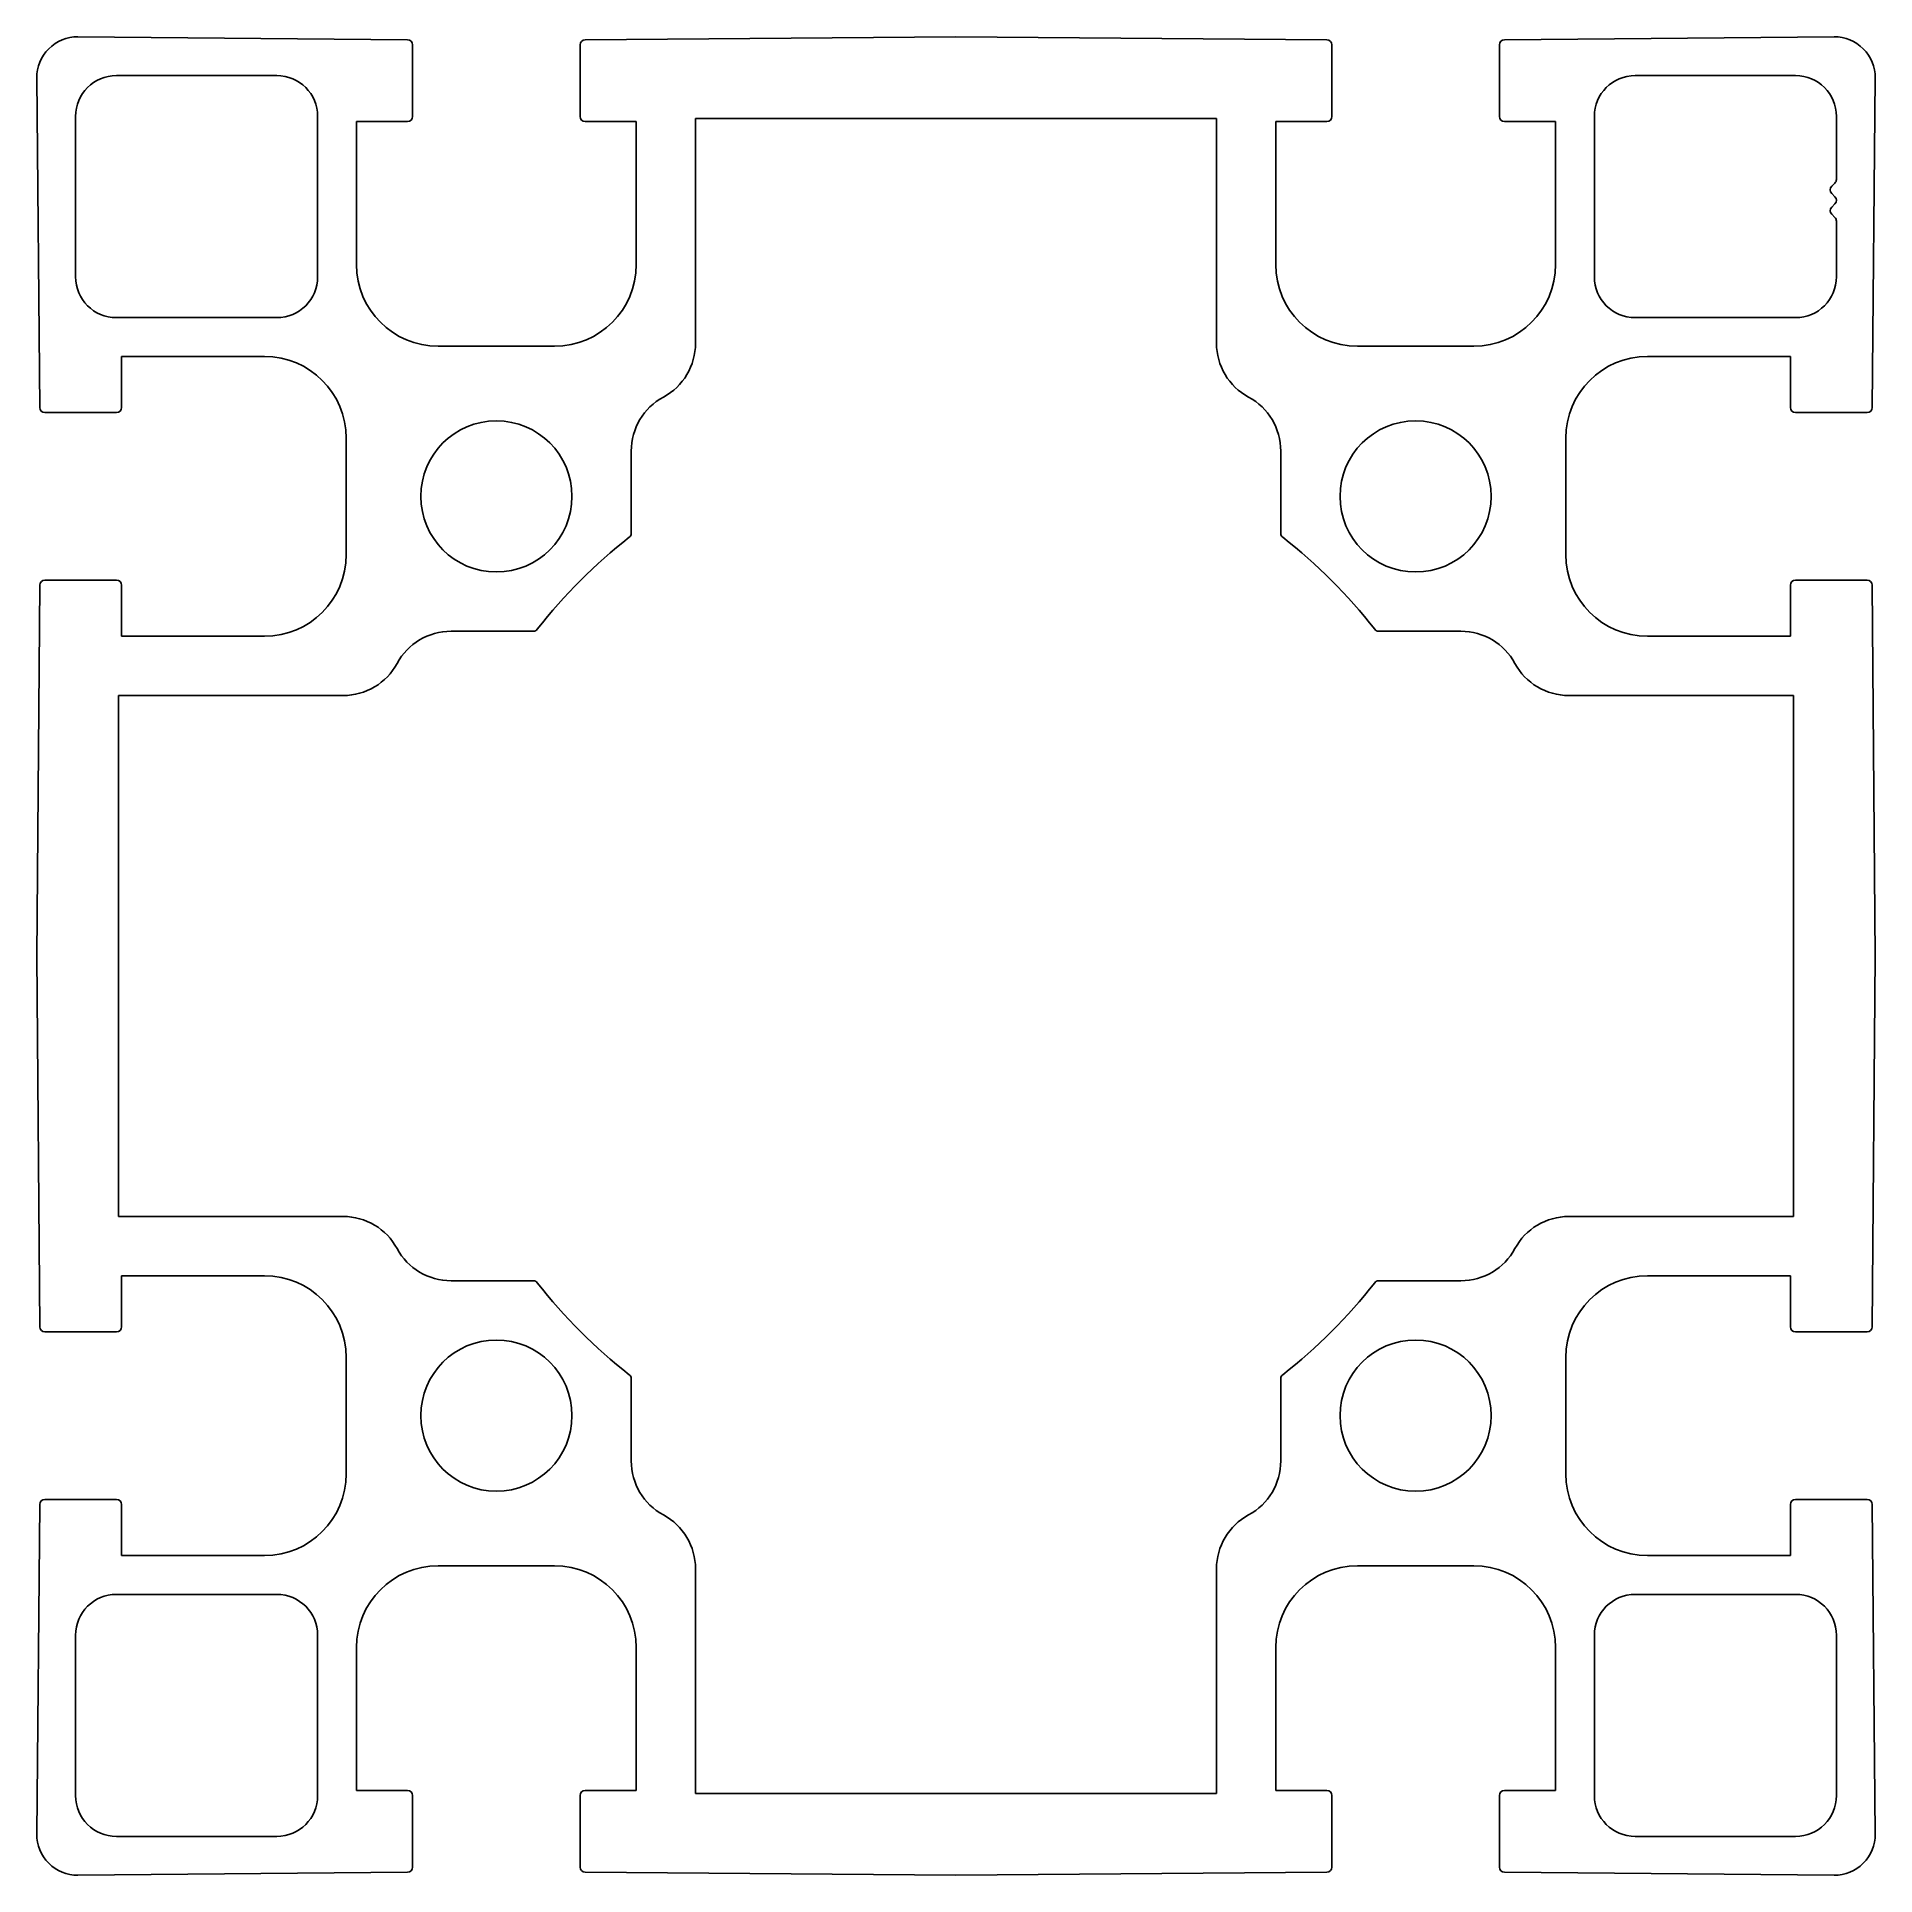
# Model space of a CAD drawing. Extents: x 1817.5 to 1907.5, y 1628.6 to 1718.6.
import ezdxf

# ---------------------------------------------------------------- set-up
doc = ezdxf.new("R2010")
doc.units = 0
doc.layers.get('0').update_dxf_attribs({"linetype": 'CONTINUOUS'})

msp = doc.modelspace()

# ---------------------------------------------------------------- linework, layer by layer
for p, q in [((1819.562, 1718.641), (1835.696, 1718.494)), ((1835.944, 1714.741), (1835.944, 1718.244)), ((1844.144, 1718.241), (1844.144, 1714.741)), ((1862.544, 1718.641), (1844.392, 1718.491)), ((1862.544, 1718.641), (1880.696, 1718.491)), ((1880.944, 1718.241), (1880.944, 1714.741)), ((1889.144, 1714.741), (1889.144, 1718.244)), ((1905.526, 1718.641), (1889.392, 1718.494)), ((1817.692, 1700.489), (1817.544, 1716.623)), ((1821.444, 1716.741), (1829.294, 1716.741)), ((1895.794, 1716.741), (1903.644, 1716.741)), ((1907.396, 1700.489), (1907.544, 1716.623)), ((1819.444, 1706.891), (1819.444, 1714.741)), ((1831.294, 1714.741), (1831.294, 1706.891)), ((1849.794, 1703.641), (1849.794, 1714.641)), ((1849.794, 1714.641), (1875.294, 1714.641)), ((1875.294, 1714.641), (1875.294, 1703.641)), ((1893.794, 1706.891), (1893.794, 1714.741)), ((1905.644, 1714.741), (1905.644, 1711.655)), ((1833.194, 1707.491), (1833.194, 1714.491)), ((1833.194, 1714.491), (1835.694, 1714.491)), ((1844.394, 1714.491), (1846.894, 1714.491)), ((1846.894, 1714.491), (1846.894, 1707.491)), ((1878.194, 1714.491), (1878.194, 1707.491)), ((1880.694, 1714.491), (1878.194, 1714.491)), ((1891.894, 1714.491), (1889.394, 1714.491)), ((1891.894, 1707.491), (1891.894, 1714.491)), ((1905.571, 1711.478), (1905.415, 1711.323)), ((1905.415, 1710.969), (1905.571, 1710.813)), ((1905.571, 1710.46), (1905.415, 1710.304)), ((1905.415, 1709.951), (1905.571, 1709.795)), ((1905.644, 1709.618), (1905.644, 1706.891)), ((1829.294, 1704.891), (1821.444, 1704.891)), ((1903.644, 1704.891), (1895.794, 1704.891)), ((1821.694, 1700.491), (1821.694, 1702.991)), ((1821.694, 1702.991), (1828.694, 1702.991)), ((1842.894, 1703.491), (1837.194, 1703.491)), ((1882.194, 1703.491), (1887.894, 1703.491)), ((1903.394, 1702.991), (1896.394, 1702.991)), ((1903.394, 1700.491), (1903.394, 1702.991)), ((1817.942, 1700.241), (1821.444, 1700.241)), ((1907.146, 1700.241), (1903.644, 1700.241)), ((1832.694, 1698.991), (1832.694, 1693.291)), ((1846.644, 1694.335), (1846.644, 1698.362)), ((1878.444, 1698.362), (1878.444, 1694.335)), ((1892.394, 1698.991), (1892.394, 1693.291)), ((1821.444, 1692.041), (1817.944, 1692.041)), ((1903.644, 1692.041), (1907.144, 1692.041)), ((1817.694, 1691.794), (1817.544, 1673.641)), ((1821.694, 1689.291), (1821.694, 1691.791)), ((1903.394, 1689.291), (1903.394, 1691.791)), ((1907.394, 1691.794), (1907.544, 1673.641)), ((1837.824, 1689.541), (1841.85, 1689.541)), ((1883.238, 1689.541), (1887.265, 1689.541)), ((1828.694, 1689.291), (1821.694, 1689.291)), ((1896.394, 1689.291), (1903.394, 1689.291)), ((1821.544, 1660.891), (1821.544, 1686.391)), ((1821.544, 1686.391), (1832.544, 1686.391)), ((1892.544, 1686.391), (1903.544, 1686.391)), ((1903.544, 1686.391), (1903.544, 1660.891)), ((1817.694, 1655.489), (1817.544, 1673.641)), ((1907.394, 1655.489), (1907.544, 1673.641)), ((1832.544, 1660.891), (1821.544, 1660.891)), ((1903.544, 1660.891), (1892.544, 1660.891)), ((1821.694, 1657.991), (1821.694, 1655.491)), ((1828.694, 1657.991), (1821.694, 1657.991)), ((1896.394, 1657.991), (1903.394, 1657.991)), ((1903.394, 1657.991), (1903.394, 1655.491)), ((1841.85, 1657.741), (1837.824, 1657.741)), ((1887.265, 1657.741), (1883.238, 1657.741)), ((1821.444, 1655.241), (1817.944, 1655.241)), ((1903.644, 1655.241), (1907.144, 1655.241)), ((1832.694, 1648.291), (1832.694, 1653.991)), ((1892.394, 1648.291), (1892.394, 1653.991)), ((1846.644, 1648.921), (1846.644, 1652.947)), ((1878.444, 1652.947), (1878.444, 1648.921)), ((1817.942, 1647.041), (1821.444, 1647.041)), ((1907.146, 1647.041), (1903.644, 1647.041)), ((1817.692, 1646.794), (1817.544, 1630.66)), ((1821.694, 1646.791), (1821.694, 1644.291)), ((1903.394, 1646.791), (1903.394, 1644.291)), ((1907.396, 1646.794), (1907.544, 1630.66)), ((1821.694, 1644.291), (1828.694, 1644.291)), ((1842.894, 1643.791), (1837.194, 1643.791)), ((1849.794, 1632.641), (1849.794, 1643.641)), ((1875.294, 1643.641), (1875.294, 1632.641)), ((1882.194, 1643.791), (1887.894, 1643.791)), ((1903.394, 1644.291), (1896.394, 1644.291)), ((1821.444, 1642.391), (1829.294, 1642.391)), ((1895.794, 1642.391), (1903.644, 1642.391)), ((1819.444, 1632.541), (1819.444, 1640.391)), ((1831.294, 1640.391), (1831.294, 1632.541)), ((1893.794, 1632.541), (1893.794, 1640.391)), ((1905.644, 1640.391), (1905.644, 1632.541)), ((1833.194, 1639.791), (1833.194, 1632.791)), ((1846.894, 1632.791), (1846.894, 1639.791)), ((1878.194, 1632.791), (1878.194, 1639.791)), ((1891.894, 1639.791), (1891.894, 1632.791)), ((1833.194, 1632.791), (1835.694, 1632.791)), ((1844.394, 1632.791), (1846.894, 1632.791)), ((1875.294, 1632.641), (1849.794, 1632.641)), ((1880.694, 1632.791), (1878.194, 1632.791)), ((1891.894, 1632.791), (1889.394, 1632.791)), ((1835.944, 1632.541), (1835.944, 1629.039)), ((1844.144, 1629.041), (1844.144, 1632.541)), ((1880.944, 1629.041), (1880.944, 1632.541)), ((1889.144, 1632.541), (1889.144, 1629.039)), ((1829.294, 1630.541), (1821.444, 1630.541)), ((1903.644, 1630.541), (1895.794, 1630.541)), ((1819.562, 1628.642), (1835.696, 1628.789)), ((1862.544, 1628.641), (1844.392, 1628.791)), ((1862.544, 1628.641), (1880.696, 1628.791)), ((1905.526, 1628.642), (1889.392, 1628.789))]:
    msp.add_line(p, q)
for centre in [(1840.044, 1696.141), (1885.044, 1696.141), (1840.044, 1651.141), (1885.044, 1651.141)]:
    msp.add_circle(centre, 3.7)
for centre, radius, start, end in [((1819.544, 1716.641), 2, 89.47568, 180.52432), ((1835.694, 1718.244), 0.25, 0, 89.47568), ((1844.394, 1718.241), 0.25, 90.47348, 180), ((1880.694, 1718.241), 0.25, 0, 89.52652), ((1889.394, 1718.244), 0.25, 90.52432, 180), ((1905.544, 1716.641), 2, 359.47568, 90.52432), ((1821.444, 1714.741), 2, 90, 180), ((1829.294, 1714.741), 2, 0, 90), ((1895.794, 1714.741), 2, 90, 180), ((1903.644, 1714.741), 2, 0, 90), ((1835.694, 1714.741), 0.25, 270, 360), ((1844.394, 1714.741), 0.25, 180, 270), ((1880.694, 1714.741), 0.25, 270, 360), ((1889.394, 1714.741), 0.25, 180, 270), ((1905.592, 1711.146), 0.25, 135, 225), ((1905.394, 1711.655), 0.25, 315, 0), ((1905.592, 1710.128), 0.25, 135, 225), ((1905.394, 1710.637), 0.25, 315, 45), ((1905.394, 1709.618), 0.25, 0, 45), ((1837.194, 1707.491), 4, 180, 270), ((1842.894, 1707.491), 4, 270, 0), ((1882.194, 1707.491), 4, 180, 270), ((1887.894, 1707.491), 4, 270, 0), ((1821.444, 1706.891), 2, 180, 270), ((1829.294, 1706.891), 2, 270, 0), ((1895.794, 1706.891), 2, 180, 270), ((1903.644, 1706.891), 2, 270, 360), ((1828.694, 1698.991), 4, 0, 90), ((1846.794, 1703.641), 3, 298.35935, 360), ((1878.294, 1703.641), 3, 180, 241.64065), ((1896.394, 1698.991), 4, 90, 180), ((1849.644, 1698.362), 3, 118.35936, 180), ((1875.444, 1698.362), 3, 0, 61.64064), ((1817.942, 1700.491), 0.25, 180.52432, 270), ((1821.444, 1700.491), 0.25, 270, 360), ((1903.644, 1700.491), 0.25, 180, 270), ((1907.146, 1700.491), 0.25, 270, 359.47568), ((1862.544, 1673.641), 26, 127.96922, 142.03078), ((1846.394, 1694.335), 0.25, 307.96922, 0), ((1878.694, 1694.335), 0.25, 180, 232.03078), ((1862.544, 1673.641), 26, 37.96922, 52.03078), ((1828.694, 1693.291), 4, 270, 360), ((1896.394, 1693.291), 4, 180, 270), ((1817.944, 1691.791), 0.25, 90, 179.52652), ((1821.444, 1691.791), 0.25, 0, 90), ((1903.644, 1691.791), 0.25, 90, 180), ((1907.144, 1691.791), 0.25, 0.47348, 90), ((1837.824, 1686.541), 3, 90.00753, 151.64065), ((1841.85, 1689.791), 0.25, 270, 322.03078), ((1883.238, 1689.791), 0.25, 217.96922, 270), ((1887.264, 1686.541), 3, 28.35935, 89.99247), ((1832.544, 1689.391), 3, 270, 331.64064), ((1892.544, 1689.391), 3, 208.35936, 270), ((1832.544, 1657.891), 3, 28.35936, 90), ((1892.544, 1657.891), 3, 90, 151.64064), ((1837.824, 1660.741), 3, 208.35935, 269.99247), ((1887.264, 1660.741), 3, 270.00753, 331.64065), ((1828.694, 1653.991), 4, 0, 90), ((1896.394, 1653.991), 4, 90, 180), ((1841.85, 1657.491), 0.25, 37.96922, 90), ((1862.544, 1673.641), 26, 217.96922, 232.03078), ((1862.544, 1673.641), 26, 307.96922, 322.03078), ((1883.238, 1657.491), 0.25, 90, 142.03078), ((1817.944, 1655.491), 0.25, 180.47348, 270), ((1821.444, 1655.491), 0.25, 270, 360), ((1903.644, 1655.491), 0.25, 180, 270), ((1907.144, 1655.491), 0.25, 270, 359.52652), ((1846.394, 1652.947), 0.25, 0, 52.03078), ((1878.694, 1652.947), 0.25, 127.96922, 180), ((1849.644, 1648.921), 3, 180, 241.64064), ((1875.444, 1648.921), 3, 298.35936, 0), ((1828.694, 1648.291), 4, 270, 360), ((1896.394, 1648.291), 4, 180, 270), ((1817.942, 1646.791), 0.25, 90, 179.47568), ((1821.444, 1646.791), 0.25, 0, 90), ((1903.644, 1646.791), 0.25, 90, 180), ((1907.146, 1646.791), 0.25, 0.52432, 90), ((1846.794, 1643.641), 3, 0, 61.64065), ((1878.294, 1643.641), 3, 118.35935, 180), ((1837.194, 1639.791), 4, 90, 180), ((1842.894, 1639.791), 4, 0, 90), ((1882.194, 1639.791), 4, 90, 180), ((1887.894, 1639.791), 4, 0, 90), ((1821.444, 1640.391), 2, 90, 180), ((1829.294, 1640.391), 2, 0, 90), ((1895.794, 1640.391), 2, 90, 180), ((1903.644, 1640.391), 2, 0, 90), ((1835.694, 1632.541), 0.25, 0, 90), ((1844.394, 1632.541), 0.25, 90, 180), ((1880.694, 1632.541), 0.25, 0, 90), ((1889.394, 1632.541), 0.25, 90, 180), ((1821.444, 1632.541), 2, 180, 270), ((1829.294, 1632.541), 2, 270, 360), ((1895.794, 1632.541), 2, 180, 270), ((1903.644, 1632.541), 2, 270, 0), ((1819.544, 1630.641), 2, 179.47568, 270.52432), ((1905.544, 1630.641), 2, 269.47568, 0.52432), ((1835.694, 1629.039), 0.25, 270.52432, 0), ((1844.394, 1629.041), 0.25, 180, 269.52652), ((1880.694, 1629.041), 0.25, 270.47348, 360), ((1889.394, 1629.039), 0.25, 180, 269.47568)]:
    msp.add_arc(centre, radius, start, end)

doc.saveas('drawing.dxf')
